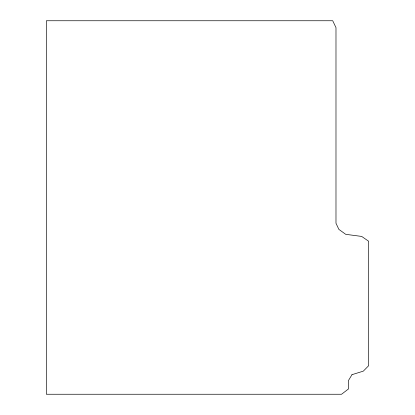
<?xml version="1.0" encoding="UTF-8"?>
<svg xmlns="http://www.w3.org/2000/svg" width="415" height="415" viewBox="0 0 415 415"><rect width="100%" height="100%" fill="white"/><g stroke="black" fill="none" stroke-linecap="round" stroke-linejoin="round"><path stroke-width="0.62" d="M351.987 374.672L348.486 380.477L348.486 388.943L341.561 394.25L46.356 394.25L46.356 20.75L332.716 20.75L335.984 27.634L335.984 223.239L338.863 229.376L345.726 234.33L361.683 236.426L368.645 241.24L368.645 365.714L363.307 371.15L351.987 374.672"/></g></svg>
